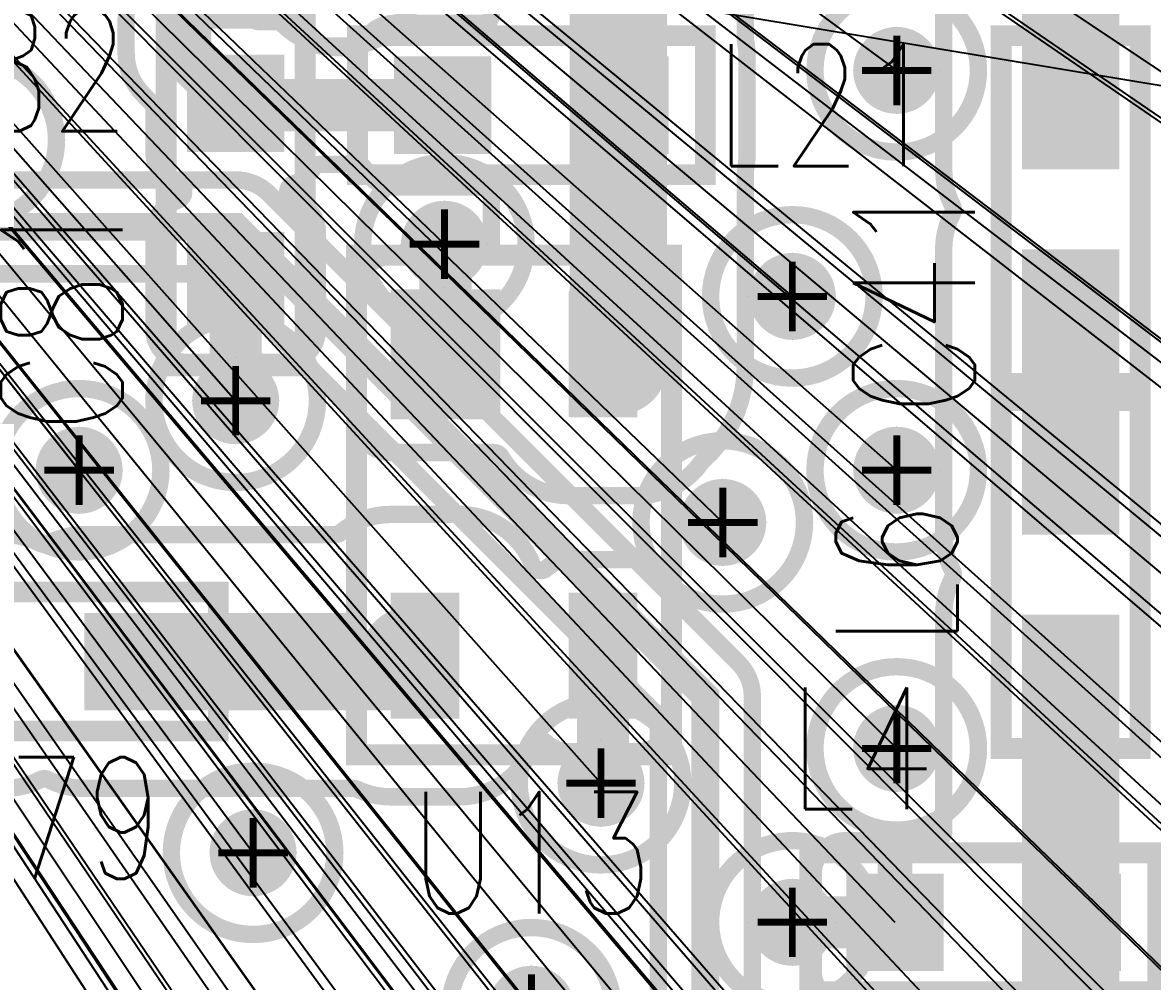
# Model space of a CAD drawing. Extents: x -1.33 to 3.2, y -3.63 to 2.02.
# Drawn here: x 0.8037 to 1.1285, y 0.823 to 1.0987 of the extents above; entities that cross this region are included whole.
import ezdxf
from ezdxf.enums import TextEntityAlignment as Align

# ---------------------------------------------------------------- set-up
doc = ezdxf.new("R2010")
doc.units = 0
for name, pattern in [('SIG_0', [2, 1, 1]), ('SIG_11', [2, 1, 1]), ('SIG_12', [2, 1, 1]), ('SIG_31', [2, 1, 1]), ('SIG_33', [2, 1, 1]), ('SIG_37', [2, 1, 1]), ('SIG_42', [2, 1, 1]), ('SIG_52', [2, 1, 1])]:
    doc.linetypes.add(name, pattern=pattern)
for name, color, linetype in [('DRIL_PLTE_THRU_01', 16, 'CONTINUOUS'), ('DRIL_PLTE_THRU_02', 106, 'CONTINUOUS'), ('DRIL_PLTE_THRU_03', 255, 'CONTINUOUS'), ('DRIL_PLTE_THRU_04', 176, 'CONTINUOUS'), ('DRIL_SYMBOL', 254, 'CONTINUOUS'), ('LINK_00', 254, 'CONTINUOUS'), ('PADS_BOT', 5, 'CONTINUOUS'), ('PADS_INNER', 1, 'CONTINUOUS'), ('PADS_TOP', 1, 'CONTINUOUS'), ('PART_NAME_123', 255, 'CONTINUOUS'), ('PART_TOP_2DLINE_123', 255, 'CONTINUOUS'), ('POUR_PADTHERM_01', 1, 'CONTINUOUS'), ('POUR_VIATHERM_01', 1, 'CONTINUOUS'), ('POUR_VIATHERM_02', 112, 'CONTINUOUS'), ('POUR_VIATHERM_04', 5, 'CONTINUOUS'), ('POUR_VOID_01', 1, 'CONTINUOUS'), ('POUR_VOID_03', 222, 'CONTINUOUS'), ('POUR_VOID_04', 5, 'CONTINUOUS'), ('TRACE_01', 1, 'CONTINUOUS'), ('TRACE_04', 5, 'CONTINUOUS'), ('VIAPTS', 34, 'CONTINUOUS')]:
    doc.layers.add(name, color=color, linetype=linetype)
doc.styles.add('W0$005', font='simplex', dxfattribs={"width": 0.75})

# ---------------------------------------------------------------- blocks, each defined once
blk = doc.blocks.new('POUR_VOID_730')
at = {"layer": 'POUR_VOID_01', "const_width": 0.005}
for points in [[(-15.90621, -17.08073, -0.199359), (-15.909, -17.074), (-15.909, -17.046, -0.414214), (-15.8995, -17.0365), (-15.874, -17.0365, 0.414214), (-15.8715, -17.034), (-15.8715, -16.9995), (-15.8715, -16.9715, -0.12007), (-15.86898, -16.96115, 0.243655), (-15.86898, -16.95885, -0.12007), (-15.8715, -16.9485), (-15.8715, -16.9345), (-15.8715, -16.8945), (-15.8715, -16.8665, -0.12007), (-15.86898, -16.85615, 0.243655), (-15.86898, -16.85385, -0.12007), (-15.8715, -16.8435), (-15.8715, -16.8295), (-15.8715, -16.801, 0.414214), (-15.874, -16.7985)], [(-15.9285, -16.7795), (-15.9285, -16.80603, 0.050124), (-15.92845, -16.80652, -0.050126), (-15.928, -16.811), (-15.928, -16.839, -0.050126), (-15.92845, -16.84348, 0.050124), (-15.9285, -16.84397), (-15.9285, -16.9, -0.214295), (-15.94076, -16.92729, 0.058291), (-15.94114, -16.92772, -0.24453), (-15.95957, -16.9373), (-15.97925, -16.9373, -0.266826), (-15.99869, -16.92613, 0.266828), (-16.00085, -16.92489), (-16.03043, -16.92489, -0.414214), (-16.03993, -16.91539), (-16.03993, -16.87799, -0.414214), (-16.03043, -16.86849), (-16.004, -16.86849, 0.414214), (-16.0015, -16.86599), (-16.0015, -16.851, 0.414214), (-16.004, -16.8485), (-16.0295, -16.8485, -0.280709), (-16.03794, -16.84335, 0.28071), (-16.04017, -16.842), (-16.05061, -16.842, 0.267945), (-16.05277, -16.84325, -0.191657), (-16.05829, -16.8476, 0.745359), (-16.05829, -16.8524, -0.331681), (-16.0515, -16.8615), (-16.0515, -16.8895, -0.414214), (-16.061, -16.899), (-16.089, -16.899, -0.414214), (-16.0985, -16.8895), (-16.0985, -16.8615, -0.331681), (-16.09171, -16.8524, 0.745359), (-16.09171, -16.8476, -0.331681), (-16.0985, -16.8385), (-16.0985, -16.82608, 0.198912), (-16.09923, -16.82431), (-16.10152, -16.82202, -0.198912), (-16.1065, -16.81), (-16.1065, -16.79967, 0.28071), (-16.10785, -16.79744, -0.203991)], [(-16.0697, -16.79652, 0.715524), (-16.06817, -16.801), (-16.061, -16.801, -0.29325), (-16.05236, -16.80654, 0.29325), (-16.05009, -16.808), (-16.04017, -16.808, 0.28071), (-16.03794, -16.80665, -0.280709), (-16.0295, -16.8015), (-16.004, -16.8015, 0.414214), (-16.0015, -16.799), (-16.0015, -16.7795)]]:
    blk.add_lwpolyline(points, format="xyb", dxfattribs=at)
blk = doc.blocks.new('POUR_VOID_729')
at = {"layer": 'POUR_VOID_01', "const_width": 0.005}
blk.add_lwpolyline([(-16.1415, -16.9485, -0.12007), (-16.13115, -16.95102, 0.243655), (-16.12885, -16.95102, -0.12007), (-16.1185, -16.9485), (-16.0905, -16.9485), (-16.04645, -16.9485, 0.175592), (-16.04485, -16.94792, -0.175591), (-16.03043, -16.9427), (-16.01075, -16.9427, -0.311873), (-15.9897, -16.95724, 0.530681), (-15.98567, -16.9582, -0.187738), (-15.97925, -16.9557), (-15.95957, -16.9557, -0.414214), (-15.95007, -16.9652), (-15.95007, -17.00142, -0.414214), (-15.95957, -17.01092), (-15.97925, -17.01092, -0.187738), (-15.98567, -17.00842, 0.530681), (-15.9897, -17.00938, -0.311873), (-16.01075, -17.02392), (-16.03043, -17.02392, -0.1113), (-16.04009, -17.02174, 0.111302), (-16.04116, -17.0215), (-16.1045, -17.0215), (-16.1185, -17.0215, -0.12007), (-16.12885, -17.01898, 0.243655), (-16.13115, -17.01898, -0.12007), (-16.1415, -17.0215)], format="xyb", dxfattribs=at)
blk = doc.blocks.new('POUR_OUTLINE_677')
for name in ['POUR_VOID_730', 'POUR_VOID_729']:
    blk.add_blockref(name, (0, 0))
blk = doc.blocks.new('POUR_VIATHERM_1071')
at = {"layer": 'POUR_VIATHERM_01'}
for points in [[(-15.885, -16.9975), (-15.885, -16.9975)], [(-15.8975, -17.01), (-15.8975, -17.01)], [(-15.8725, -17.01), (-15.8725, -17.01)], [(-15.885, -17.0225), (-15.885, -17.0225)]]:
    blk.add_lwpolyline(points, dxfattribs=at)
blk = doc.blocks.new('POUR_VIATHERM_1243')
at = {"layer": 'POUR_VIATHERM_01'}
for points in [[(-15.9825, -17.02), (-15.9825, -17.02)], [(-15.9575, -17.02), (-15.9575, -17.02)], [(-15.97, -17.0325), (-15.97, -17.0325)]]:
    blk.add_lwpolyline(points, dxfattribs=at)
blk = doc.blocks.new('POUR_VIATHERM_1244')
at = {"layer": 'POUR_VIATHERM_01'}
for points in [[(-16.015, -16.8525), (-16.015, -16.8525)], [(-16.0275, -16.865), (-16.0275, -16.865)], [(-16.0025, -16.865), (-16.0025, -16.865)]]:
    blk.add_lwpolyline(points, dxfattribs=at)
blk = doc.blocks.new('POUR_VIATHERM_1258')
at = {"layer": 'POUR_VIATHERM_01'}
for points in [[(-16.075, -16.8975), (-16.075, -16.8975)], [(-16.0875, -16.91), (-16.0875, -16.91)], [(-16.0625, -16.91), (-16.0625, -16.91)], [(-16.075, -16.9225), (-16.075, -16.9225)]]:
    blk.add_lwpolyline(points, dxfattribs=at)
blk = doc.blocks.new('POUR_VIATHERM_1269')
at = {"layer": 'POUR_VIATHERM_01'}
for points in [[(-15.885, -16.8025), (-15.885, -16.8025)], [(-15.8975, -16.815), (-15.8975, -16.815)], [(-15.8725, -16.815), (-15.8725, -16.815)], [(-15.885, -16.8275), (-15.885, -16.8275)]]:
    blk.add_lwpolyline(points, dxfattribs=at)
blk = doc.blocks.new('POUR_VIATHERM_1270')
at = {"layer": 'POUR_VIATHERM_01'}
for points in [[(-15.915, -16.8675), (-15.915, -16.8675)], [(-15.9275, -16.88), (-15.9275, -16.88)], [(-15.9025, -16.88), (-15.9025, -16.88)], [(-15.915, -16.8925), (-15.915, -16.8925)]]:
    blk.add_lwpolyline(points, dxfattribs=at)
blk = doc.blocks.new('POUR_VIATHERM_1271')
at = {"layer": 'POUR_VIATHERM_01'}
for points in [[(-15.885, -16.9175), (-15.885, -16.9175)], [(-15.8975, -16.93), (-15.8975, -16.93)], [(-15.8725, -16.93), (-15.8725, -16.93)], [(-15.885, -16.9425), (-15.885, -16.9425)]]:
    blk.add_lwpolyline(points, dxfattribs=at)
blk = doc.blocks.new('POUR_VIATHERM_1327')
at = {"layer": 'POUR_VIATHERM_01'}
for points in [[(-16.12, -16.9175), (-16.12, -16.9175)], [(-16.1325, -16.93), (-16.1325, -16.93)], [(-16.1075, -16.93), (-16.1075, -16.93)], [(-16.12, -16.9425), (-16.12, -16.9425)]]:
    blk.add_lwpolyline(points, dxfattribs=at)
blk = doc.blocks.new('POUR_VIATHERM_1329')
at = {"layer": 'POUR_VIATHERM_01'}
for points in [[(-16.07, -17.0275), (-16.07, -17.0275)], [(-16.0825, -17.04), (-16.0825, -17.04)], [(-16.0575, -17.04), (-16.0575, -17.04)], [(-16.07, -17.0525), (-16.07, -17.0525)]]:
    blk.add_lwpolyline(points, dxfattribs=at)
blk = doc.blocks.new('POUR_VIATHERM_1330')
at = {"layer": 'POUR_VIATHERM_01'}
for points in [[(-15.99, -17.0725), (-15.99, -17.0725)], [(-16.0025, -17.085), (-16.0025, -17.085)], [(-15.9775, -17.085), (-15.9775, -17.085)], [(-15.99, -17.0975), (-15.99, -17.0975)]]:
    blk.add_lwpolyline(points, dxfattribs=at)
blk = doc.blocks.new('POUR_VIATHERM_1336')
at = {"layer": 'POUR_VIATHERM_01'}
for points in [[(-15.935, -16.9325), (-15.935, -16.9325)], [(-15.9475, -16.945), (-15.9475, -16.945)], [(-15.9225, -16.945), (-15.9225, -16.945)], [(-15.935, -16.9575), (-15.935, -16.9575)]]:
    blk.add_lwpolyline(points, dxfattribs=at)
blk = doc.blocks.new('POUR_PADTHERM_1374')
at = {"layer": 'POUR_PADTHERM_01', "const_width": 0.005}
for points in [[(-15.888, -17.0365), (-15.888, -17.046, 1), (-15.883, -17.046), (-15.883, -17.0365, 1), (-15.888, -17.0365)], [(-15.909, -17.0625), (-15.8855, -17.0625, 1), (-15.8855, -17.0575), (-15.909, -17.0575, 1), (-15.909, -17.0625)]]:
    blk.add_lwpolyline(points, format="xyb", dxfattribs=at)
blk = doc.blocks.new('POUR_VIATHERM_1384')
at = {"layer": 'POUR_VIATHERM_01'}
for points in [[(-15.915, -17.0475), (-15.915, -17.0475)], [(-15.9275, -17.06), (-15.9275, -17.06)], [(-15.915, -17.0725), (-15.915, -17.0725)]]:
    blk.add_lwpolyline(points, dxfattribs=at)
blk = doc.blocks.new('POUR_HEADER_0')
for name in ['POUR_OUTLINE_677', 'POUR_VIATHERM_1269', 'POUR_VIATHERM_1244', 'POUR_VIATHERM_1270', 'POUR_VIATHERM_1258', 'POUR_VIATHERM_1327', 'POUR_VIATHERM_1271', 'POUR_VIATHERM_1336', 'POUR_VIATHERM_1071', 'POUR_VIATHERM_1243', 'POUR_VIATHERM_1329', 'POUR_PADTHERM_1374', 'POUR_VIATHERM_1384', 'POUR_VIATHERM_1330']:
    blk.add_blockref(name, (18, 18))
blk = doc.blocks.new('POUR_VOID_12')
at = {"layer": 'POUR_VOID_04', "const_width": 0.005}
for points in [[(-15.83, -17.2285, -0.198912), (-15.83955, -17.22455), (-15.86486, -17.19923, 0.198912), (-15.86663, -17.1985), (-15.915, -17.1985, -0.198912), (-15.92455, -17.19455), (-15.94955, -17.16955, -0.198912), (-15.9535, -17.16), (-15.9535, -17.00163, 0.198912), (-15.95423, -16.99986), (-16.07986, -16.87423, 0.198912), (-16.08163, -16.8735), (-16.22645, -16.8735, 0.218159)], [(-16.22645, -16.8465), (-16.075, -16.8465, -0.198912), (-16.06545, -16.85045), (-15.93045, -16.98545, -0.198912), (-15.9265, -16.995), (-15.9265, -17.15337, 0.198912), (-15.92577, -17.15514), (-15.91014, -17.17077, 0.198912), (-15.90837, -17.1715), (-15.86, -17.1715, -0.198912), (-15.85045, -17.17545), (-15.82514, -17.20077, 0.198912), (-15.82337, -17.2015), (-15.70855, -17.2015, 0.218159), (-15.70666, -17.20063, -2.690856), (-15.70666, -17.22937, 0.218159)]]:
    blk.add_lwpolyline(points, format="xyb", dxfattribs=at)
blk = doc.blocks.new('POUR_OUTLINE_4')
blk.add_blockref('POUR_VOID_12', (0, 0))
blk = doc.blocks.new('POUR_VIATHERM_356')
at = {"layer": 'POUR_VIATHERM_04'}
for points in [[(-15.885, -16.9975), (-15.885, -16.9975)], [(-15.8975, -17.01), (-15.8975, -17.01)], [(-15.8725, -17.01), (-15.8725, -17.01)], [(-15.885, -17.0225), (-15.885, -17.0225)]]:
    blk.add_lwpolyline(points, dxfattribs=at)
blk = doc.blocks.new('POUR_VIATHERM_530')
at = {"layer": 'POUR_VIATHERM_04'}
for points in [[(-15.97, -17.0075), (-15.97, -17.0075)], [(-15.9825, -17.02), (-15.9825, -17.02)], [(-15.9575, -17.02), (-15.9575, -17.02)], [(-15.97, -17.0325), (-15.97, -17.0325)]]:
    blk.add_lwpolyline(points, dxfattribs=at)
blk = doc.blocks.new('POUR_VIATHERM_531')
at = {"layer": 'POUR_VIATHERM_04'}
for points in [[(-16.015, -16.8525), (-16.015, -16.8525)], [(-16.0275, -16.865), (-16.0275, -16.865)], [(-16.0025, -16.865), (-16.0025, -16.865)], [(-16.015, -16.8775), (-16.015, -16.8775)]]:
    blk.add_lwpolyline(points, dxfattribs=at)
blk = doc.blocks.new('POUR_VIATHERM_545')
at = {"layer": 'POUR_VIATHERM_04'}
for points in [[(-16.075, -16.8975), (-16.075, -16.8975)], [(-16.0875, -16.91), (-16.0875, -16.91)], [(-16.0625, -16.91), (-16.0625, -16.91)], [(-16.075, -16.9225), (-16.075, -16.9225)]]:
    blk.add_lwpolyline(points, dxfattribs=at)
blk = doc.blocks.new('POUR_VIATHERM_556')
at = {"layer": 'POUR_VIATHERM_04'}
for points in [[(-15.885, -16.8025), (-15.885, -16.8025)], [(-15.8975, -16.815), (-15.8975, -16.815)], [(-15.8725, -16.815), (-15.8725, -16.815)], [(-15.885, -16.8275), (-15.885, -16.8275)]]:
    blk.add_lwpolyline(points, dxfattribs=at)
blk = doc.blocks.new('POUR_VIATHERM_557')
at = {"layer": 'POUR_VIATHERM_04'}
for points in [[(-15.915, -16.8675), (-15.915, -16.8675)], [(-15.9275, -16.88), (-15.9275, -16.88)], [(-15.9025, -16.88), (-15.9025, -16.88)], [(-15.915, -16.8925), (-15.915, -16.8925)]]:
    blk.add_lwpolyline(points, dxfattribs=at)
blk = doc.blocks.new('POUR_VIATHERM_558')
at = {"layer": 'POUR_VIATHERM_04'}
for points in [[(-15.885, -16.9175), (-15.885, -16.9175)], [(-15.8975, -16.93), (-15.8975, -16.93)], [(-15.8725, -16.93), (-15.8725, -16.93)], [(-15.885, -16.9425), (-15.885, -16.9425)]]:
    blk.add_lwpolyline(points, dxfattribs=at)
blk = doc.blocks.new('POUR_VIATHERM_614')
at = {"layer": 'POUR_VIATHERM_04'}
for points in [[(-16.12, -16.9175), (-16.12, -16.9175)], [(-16.1325, -16.93), (-16.1325, -16.93)], [(-16.1075, -16.93), (-16.1075, -16.93)], [(-16.12, -16.9425), (-16.12, -16.9425)]]:
    blk.add_lwpolyline(points, dxfattribs=at)
blk = doc.blocks.new('POUR_VIATHERM_616')
at = {"layer": 'POUR_VIATHERM_04'}
for points in [[(-16.07, -17.0275), (-16.07, -17.0275)], [(-16.0825, -17.04), (-16.0825, -17.04)], [(-16.0575, -17.04), (-16.0575, -17.04)], [(-16.07, -17.0525), (-16.07, -17.0525)]]:
    blk.add_lwpolyline(points, dxfattribs=at)
blk = doc.blocks.new('POUR_VIATHERM_617')
at = {"layer": 'POUR_VIATHERM_04'}
for points in [[(-15.99, -17.0725), (-15.99, -17.0725)], [(-16.0025, -17.085), (-16.0025, -17.085)], [(-15.9775, -17.085), (-15.9775, -17.085)], [(-15.99, -17.0975), (-15.99, -17.0975)]]:
    blk.add_lwpolyline(points, dxfattribs=at)
blk = doc.blocks.new('POUR_VIATHERM_623')
at = {"layer": 'POUR_VIATHERM_04'}
for points in [[(-15.935, -16.9325), (-15.935, -16.9325)], [(-15.9475, -16.945), (-15.9475, -16.945)], [(-15.9225, -16.945), (-15.9225, -16.945)], [(-15.935, -16.9575), (-15.935, -16.9575)]]:
    blk.add_lwpolyline(points, dxfattribs=at)
blk = doc.blocks.new('POUR_VIATHERM_669')
at = {"layer": 'POUR_VIATHERM_04'}
for points in [[(-15.915, -17.0475), (-15.915, -17.0475)], [(-15.9275, -17.06), (-15.9275, -17.06)], [(-15.9025, -17.06), (-15.9025, -17.06)], [(-15.915, -17.0725), (-15.915, -17.0725)]]:
    blk.add_lwpolyline(points, dxfattribs=at)
blk = doc.blocks.new('POUR_HEADER_1')
for name in ['POUR_OUTLINE_4', 'POUR_VIATHERM_556', 'POUR_VIATHERM_531', 'POUR_VIATHERM_557', 'POUR_VIATHERM_545', 'POUR_VIATHERM_614', 'POUR_VIATHERM_558', 'POUR_VIATHERM_623', 'POUR_VIATHERM_356', 'POUR_VIATHERM_530', 'POUR_VIATHERM_616', 'POUR_VIATHERM_669', 'POUR_VIATHERM_617']:
    blk.add_blockref(name, (18, 18))
blk = doc.blocks.new('POUR_VIATHERM_2297')
at = {"layer": 'POUR_VIATHERM_02'}
for points in [[(-15.885, -16.9975), (-15.885, -16.9975)], [(-15.8975, -17.01), (-15.8975, -17.01)], [(-15.8725, -17.01), (-15.8725, -17.01)], [(-15.885, -17.0225), (-15.885, -17.0225)]]:
    blk.add_lwpolyline(points, dxfattribs=at)
blk = doc.blocks.new('POUR_VIATHERM_2469')
at = {"layer": 'POUR_VIATHERM_02'}
for points in [[(-15.97, -17.0075), (-15.97, -17.0075)], [(-15.9825, -17.02), (-15.9825, -17.02)], [(-15.9575, -17.02), (-15.9575, -17.02)], [(-15.97, -17.0325), (-15.97, -17.0325)]]:
    blk.add_lwpolyline(points, dxfattribs=at)
blk = doc.blocks.new('POUR_VIATHERM_2470')
at = {"layer": 'POUR_VIATHERM_02'}
for points in [[(-16.015, -16.8525), (-16.015, -16.8525)], [(-16.0275, -16.865), (-16.0275, -16.865)], [(-16.0025, -16.865), (-16.0025, -16.865)], [(-16.015, -16.8775), (-16.015, -16.8775)]]:
    blk.add_lwpolyline(points, dxfattribs=at)
blk = doc.blocks.new('POUR_VIATHERM_2484')
at = {"layer": 'POUR_VIATHERM_02'}
for points in [[(-16.075, -16.8975), (-16.075, -16.8975)], [(-16.0875, -16.91), (-16.0875, -16.91)], [(-16.0625, -16.91), (-16.0625, -16.91)], [(-16.075, -16.9225), (-16.075, -16.9225)]]:
    blk.add_lwpolyline(points, dxfattribs=at)
blk = doc.blocks.new('POUR_VIATHERM_2495')
at = {"layer": 'POUR_VIATHERM_02'}
for points in [[(-15.885, -16.8025), (-15.885, -16.8025)], [(-15.8975, -16.815), (-15.8975, -16.815)], [(-15.8725, -16.815), (-15.8725, -16.815)], [(-15.885, -16.8275), (-15.885, -16.8275)]]:
    blk.add_lwpolyline(points, dxfattribs=at)
blk = doc.blocks.new('POUR_VIATHERM_2496')
at = {"layer": 'POUR_VIATHERM_02'}
for points in [[(-15.915, -16.8675), (-15.915, -16.8675)], [(-15.9275, -16.88), (-15.9275, -16.88)], [(-15.9025, -16.88), (-15.9025, -16.88)], [(-15.915, -16.8925), (-15.915, -16.8925)]]:
    blk.add_lwpolyline(points, dxfattribs=at)
blk = doc.blocks.new('POUR_VIATHERM_2497')
at = {"layer": 'POUR_VIATHERM_02'}
for points in [[(-15.885, -16.9175), (-15.885, -16.9175)], [(-15.8975, -16.93), (-15.8975, -16.93)], [(-15.8725, -16.93), (-15.8725, -16.93)], [(-15.885, -16.9425), (-15.885, -16.9425)]]:
    blk.add_lwpolyline(points, dxfattribs=at)
blk = doc.blocks.new('POUR_VIATHERM_2553')
at = {"layer": 'POUR_VIATHERM_02'}
for points in [[(-16.12, -16.9175), (-16.12, -16.9175)], [(-16.1325, -16.93), (-16.1325, -16.93)], [(-16.1075, -16.93), (-16.1075, -16.93)], [(-16.12, -16.9425), (-16.12, -16.9425)]]:
    blk.add_lwpolyline(points, dxfattribs=at)
blk = doc.blocks.new('POUR_VIATHERM_2555')
at = {"layer": 'POUR_VIATHERM_02'}
for points in [[(-16.07, -17.0275), (-16.07, -17.0275)], [(-16.0825, -17.04), (-16.0825, -17.04)], [(-16.0575, -17.04), (-16.0575, -17.04)], [(-16.07, -17.0525), (-16.07, -17.0525)]]:
    blk.add_lwpolyline(points, dxfattribs=at)
blk = doc.blocks.new('POUR_VIATHERM_2556')
at = {"layer": 'POUR_VIATHERM_02'}
for points in [[(-15.99, -17.0725), (-15.99, -17.0725)], [(-16.0025, -17.085), (-16.0025, -17.085)], [(-15.9775, -17.085), (-15.9775, -17.085)], [(-15.99, -17.0975), (-15.99, -17.0975)]]:
    blk.add_lwpolyline(points, dxfattribs=at)
blk = doc.blocks.new('POUR_VIATHERM_2562')
at = {"layer": 'POUR_VIATHERM_02'}
for points in [[(-15.935, -16.9325), (-15.935, -16.9325)], [(-15.9475, -16.945), (-15.9475, -16.945)], [(-15.9225, -16.945), (-15.9225, -16.945)], [(-15.935, -16.9575), (-15.935, -16.9575)]]:
    blk.add_lwpolyline(points, dxfattribs=at)
blk = doc.blocks.new('POUR_VIATHERM_2607')
at = {"layer": 'POUR_VIATHERM_02'}
for points in [[(-15.915, -17.0475), (-15.915, -17.0475)], [(-15.9275, -17.06), (-15.9275, -17.06)], [(-15.9025, -17.06), (-15.9025, -17.06)], [(-15.915, -17.0725), (-15.915, -17.0725)]]:
    blk.add_lwpolyline(points, dxfattribs=at)
blk = doc.blocks.new('POUR_HEADER_2')
for name in ['POUR_VIATHERM_2495', 'POUR_VIATHERM_2470', 'POUR_VIATHERM_2496', 'POUR_VIATHERM_2484', 'POUR_VIATHERM_2553', 'POUR_VIATHERM_2497', 'POUR_VIATHERM_2562', 'POUR_VIATHERM_2297', 'POUR_VIATHERM_2469', 'POUR_VIATHERM_2555', 'POUR_VIATHERM_2607', 'POUR_VIATHERM_2556']:
    blk.add_blockref(name, (18, 18))
blk = doc.blocks.new('POUR_VOID_1530')
at = {"layer": 'POUR_VOID_03', "const_width": 0.005}
blk.add_lwpolyline([(-16.1735, -16.835, 1), (-16.1265, -16.835, 1)], format="xyb", close=True, dxfattribs=at)
blk = doc.blocks.new('POUR_VOID_1514')
at = {"layer": 'POUR_VOID_03', "const_width": 0.005}
blk.add_lwpolyline([(-16.0685, -16.785, 1), (-16.0215, -16.785, 1)], format="xyb", close=True, dxfattribs=at)
blk = doc.blocks.new('POUR_VOID_1513')
at = {"layer": 'POUR_VOID_03', "const_width": 0.005}
blk.add_lwpolyline([(-16.0985, -16.91, 1), (-16.0515, -16.91, 1)], format="xyb", close=True, dxfattribs=at)
blk = doc.blocks.new('POUR_VOID_1512')
at = {"layer": 'POUR_VOID_03', "const_width": 0.005}
blk.add_lwpolyline([(-16.1435, -16.93, 1), (-16.0965, -16.93, 1)], format="xyb", close=True, dxfattribs=at)
blk = doc.blocks.new('POUR_VOID_1501')
at = {"layer": 'POUR_VOID_03', "const_width": 0.005}
blk.add_lwpolyline([(-16.0935, -17.04, 1), (-16.0465, -17.04, 1)], format="xyb", close=True, dxfattribs=at)
blk = doc.blocks.new('POUR_VOID_1499')
at = {"layer": 'POUR_VOID_03', "const_width": 0.005}
blk.add_lwpolyline([(-16.0385, -16.865, 1), (-15.9915, -16.865, 1)], format="xyb", close=True, dxfattribs=at)
blk = doc.blocks.new('POUR_VOID_1485')
at = {"layer": 'POUR_VOID_03', "const_width": 0.005}
blk.add_lwpolyline([(-15.9085, -16.815, 1), (-15.8615, -16.815, 1)], format="xyb", close=True, dxfattribs=at)
blk = doc.blocks.new('POUR_VOID_1484')
at = {"layer": 'POUR_VOID_03', "const_width": 0.005}
blk.add_lwpolyline([(-15.9385, -16.88, 1), (-15.8915, -16.88, 1)], format="xyb", close=True, dxfattribs=at)
blk = doc.blocks.new('POUR_VOID_1483')
at = {"layer": 'POUR_VOID_03', "const_width": 0.005}
blk.add_lwpolyline([(-15.9585, -16.945, 1), (-15.9115, -16.945, 1)], format="xyb", close=True, dxfattribs=at)
blk = doc.blocks.new('POUR_VOID_1482')
at = {"layer": 'POUR_VOID_03', "const_width": 0.005}
blk.add_lwpolyline([(-15.9935, -17.02, 1), (-15.9465, -17.02, 1)], format="xyb", close=True, dxfattribs=at)
blk = doc.blocks.new('POUR_VOID_1481')
at = {"layer": 'POUR_VOID_03', "const_width": 0.005}
blk.add_lwpolyline([(-16.0135, -17.085, 1), (-15.9665, -17.085, 1)], format="xyb", close=True, dxfattribs=at)
blk = doc.blocks.new('POUR_VOID_1480')
at = {"layer": 'POUR_VOID_03', "const_width": 0.005}
blk.add_lwpolyline([(-15.9085, -16.93, 1), (-15.8615, -16.93, 1)], format="xyb", close=True, dxfattribs=at)
blk = doc.blocks.new('POUR_VOID_1479')
at = {"layer": 'POUR_VOID_03', "const_width": 0.005}
blk.add_lwpolyline([(-15.9085, -17.01, 1), (-15.8615, -17.01, 1)], format="xyb", close=True, dxfattribs=at)
blk = doc.blocks.new('POUR_VOID_1478')
at = {"layer": 'POUR_VOID_03', "const_width": 0.005}
blk.add_lwpolyline([(-15.92178, -17.0825, -6.781646), (-15.90822, -17.0825, -6.781646)], format="xyb", close=True, dxfattribs=at)
blk = doc.blocks.new('POUR_OUTLINE_1392')
for name in ['POUR_VOID_1514', 'POUR_VOID_1485', 'POUR_VOID_1530', 'POUR_VOID_1499', 'POUR_VOID_1484', 'POUR_VOID_1513', 'POUR_VOID_1512', 'POUR_VOID_1480', 'POUR_VOID_1483', 'POUR_VOID_1479', 'POUR_VOID_1482', 'POUR_VOID_1501', 'POUR_VOID_1478', 'POUR_VOID_1481']:
    blk.add_blockref(name, (0, 0))
blk = doc.blocks.new('POUR_HEADER_3')
blk.add_blockref('POUR_OUTLINE_1392', (18, 15.915))
blk = doc.blocks.new('SMOOTH_0$006')
at = {"const_width": 0.003}
blk.add_lwpolyline([(-0.0015, 0, 1), (0.0015, 0, 1)], format="xyb", close=True, dxfattribs=at)
blk = doc.blocks.new('PART_BODY_TOP_24')
at = {"layer": 'PART_TOP_2DLINE_123', "const_width": 0.006}
blk.add_lwpolyline([(-0.05, -0.02), (0.05, -0.02), (0.05, 0.02), (-0.05, 0.02)], close=True, dxfattribs=at)
at = {"layer": 'PART_TOP_2DLINE_123'}
for p in [(-0.05, 0.02), (0.05, 0.02), (-0.05, -0.02), (0.05, -0.02)]:
    blk.add_blockref('SMOOTH_0$006', p, dxfattribs=at)
blk = doc.blocks.new('DRIL_HOLE_0')
blk.add_lwpolyline([(0, 0, 1), (0, 0, 1)], format="xyb", close=True)
blk = doc.blocks.new('PAD_10')
blk.add_lwpolyline([(0, 0, 1), (0, 0, 1)], format="xyb", close=True)
blk = doc.blocks.new('PAD_12')
at = {"const_width": 0.028}
blk.add_lwpolyline([(-0.014, 0), (0.014, 0)], dxfattribs=at)
blk = doc.blocks.new('STK_TOP_8')
at = {"layer": 'DRIL_PLTE_THRU_01'}
blk.add_blockref('DRIL_HOLE_0', (0, 0), dxfattribs=at)
at = {"layer": 'DRIL_PLTE_THRU_02'}
blk.add_blockref('DRIL_HOLE_0', (0, 0), dxfattribs=at)
at = {"layer": 'DRIL_PLTE_THRU_03'}
blk.add_blockref('DRIL_HOLE_0', (0, 0), dxfattribs=at)
at = {"layer": 'DRIL_PLTE_THRU_04'}
blk.add_blockref('DRIL_HOLE_0', (0, 0), dxfattribs=at)
at = {"layer": 'PADS_BOT'}
blk.add_blockref('PAD_10', (0, 0), dxfattribs=at)
at = {"layer": 'PADS_INNER'}
blk.add_blockref('PAD_10', (0, 0), dxfattribs=at)
at = {"layer": 'PADS_TOP'}
blk.add_blockref('PAD_12', (0, 0), dxfattribs=at)
blk = doc.blocks.new('SYM_TOP_6')
for name, p in [('PART_BODY_TOP_24', (0, 0)), ('STK_TOP_8', (-0.0255, 0)), ('STK_TOP_8', (0.0255, 0))]:
    blk.add_blockref(name, p)
blk = doc.blocks.new('PART_TOP_41')
blk.add_blockref('SYM_TOP_6', (0, 0))
at = {"layer": 'PART_NAME_123', "style": 'W0$005', "width": 0.75}
blk.add_text('C41', height=0.035, dxfattribs=at).set_placement((-0.025, 0.045), align=Align.MIDDLE_CENTER)
blk = doc.blocks.new('PART_TOP_82')
blk.add_blockref('SYM_TOP_6', (0, 0))
at = {"layer": 'PART_NAME_123', "style": 'W0$005', "width": 0.75}
blk.add_text('C79', height=0.035, rotation=-180, dxfattribs=at).set_placement((0, 0.045), align=Align.MIDDLE_CENTER)
blk = doc.blocks.new('PART_TOP_85')
blk.add_blockref('SYM_TOP_6', (0, 0))
at = {"layer": 'PART_NAME_123', "style": 'W0$005', "width": 0.75}
blk.add_text('C81', height=0.035, rotation=-180, dxfattribs=at).set_placement((0.035, -0.05), align=Align.MIDDLE_CENTER)
blk = doc.blocks.new('PART_TOP_86')
blk.add_blockref('SYM_TOP_6', (0, 0))
at = {"layer": 'PART_NAME_123', "style": 'W0$005', "width": 0.75}
blk.add_text('C82', height=0.035, rotation=-180, dxfattribs=at).set_placement((0.025, 0.04), align=Align.MIDDLE_CENTER)
blk = doc.blocks.new('PART_TOP_102')
blk.add_blockref('SYM_TOP_6', (0, 0))
at = {"layer": 'PART_NAME_123', "style": 'W0$005', "width": 0.75}
blk.add_text('L21', height=0.035, dxfattribs=at).set_placement((0.085, 0), align=Align.MIDDLE_CENTER)
blk = doc.blocks.new('PART_TOP_104')
blk.add_blockref('SYM_TOP_6', (0, 0))
at = {"layer": 'PART_NAME_123', "style": 'W0$005', "width": 0.75}
blk.add_text('L4', height=0.035, dxfattribs=at).set_placement((-0.035, 0.05), align=Align.MIDDLE_CENTER)
blk = doc.blocks.new('PART_TOP_106')
blk.add_blockref('SYM_TOP_6', (0, 0))
at = {"layer": 'PART_NAME_123', "style": 'W0$005', "width": 0.75}
blk.add_text('L6', height=0.035, rotation=-180, dxfattribs=at).set_placement((0, -0.05), align=Align.MIDDLE_CENTER)
blk = doc.blocks.new('PART_BODY_TOP_35')
at = {"layer": 'PART_TOP_2DLINE_123', "const_width": 0.006}
blk.add_lwpolyline([(-0.04528, 0.07185), (0.04528, 0.07185), (0.04528, -0.07185), (-0.04528, -0.07185)], close=True, dxfattribs=at)
at = {"layer": 'PART_TOP_2DLINE_123'}
for p in [(-0.04528, 0.07185), (0.04528, 0.07185), (-0.04528, -0.07185), (0.04528, -0.07185)]:
    blk.add_blockref('SMOOTH_0$006', p, dxfattribs=at)
blk = doc.blocks.new('PAD_37')
at = {"const_width": 0.01969}
blk.add_lwpolyline([(-0.01811, 0), (0.01811, 0)], dxfattribs=at)
blk = doc.blocks.new('STK_TOP_26')
at = {"layer": 'DRIL_PLTE_THRU_01'}
blk.add_blockref('DRIL_HOLE_0', (0, 0), dxfattribs=at)
at = {"layer": 'DRIL_PLTE_THRU_02'}
blk.add_blockref('DRIL_HOLE_0', (0, 0), dxfattribs=at)
at = {"layer": 'DRIL_PLTE_THRU_03'}
blk.add_blockref('DRIL_HOLE_0', (0, 0), dxfattribs=at)
at = {"layer": 'DRIL_PLTE_THRU_04'}
blk.add_blockref('DRIL_HOLE_0', (0, 0), dxfattribs=at)
at = {"layer": 'PADS_BOT'}
blk.add_blockref('PAD_10', (0, 0), dxfattribs=at)
at = {"layer": 'PADS_INNER'}
blk.add_blockref('PAD_10', (0, 0), dxfattribs=at)
at = {"layer": 'PADS_TOP', "rotation": 90}
blk.add_blockref('PAD_37', (0, 0), dxfattribs=at)
blk = doc.blocks.new('PAD_39')
at = {"const_width": 0.0315}
blk.add_lwpolyline([(-0.0187, 0), (0.0187, 0)], dxfattribs=at)
blk = doc.blocks.new('STK_TOP_27')
at = {"layer": 'DRIL_PLTE_THRU_01'}
blk.add_blockref('DRIL_HOLE_0', (0, 0), dxfattribs=at)
at = {"layer": 'DRIL_PLTE_THRU_02'}
blk.add_blockref('DRIL_HOLE_0', (0, 0), dxfattribs=at)
at = {"layer": 'DRIL_PLTE_THRU_03'}
blk.add_blockref('DRIL_HOLE_0', (0, 0), dxfattribs=at)
at = {"layer": 'DRIL_PLTE_THRU_04'}
blk.add_blockref('DRIL_HOLE_0', (0, 0), dxfattribs=at)
at = {"layer": 'PADS_BOT'}
blk.add_blockref('PAD_10', (0, 0), dxfattribs=at)
at = {"layer": 'PADS_INNER'}
blk.add_blockref('PAD_10', (0, 0), dxfattribs=at)
at = {"layer": 'PADS_TOP', "rotation": 90}
blk.add_blockref('PAD_39', (0, 0), dxfattribs=at)
blk = doc.blocks.new('SYM_TOP_17')
for name, p in [('PART_BODY_TOP_35', (0, 0)), ('STK_TOP_26', (-0.02559, 0.04331)), ('STK_TOP_26', (0.02559, 0.04331)), ('STK_TOP_27', (0.01969, -0.04331)), ('STK_TOP_26', (-0.02559, -0.04331))]:
    blk.add_blockref(name, p)
blk = doc.blocks.new('PART_TOP_138')
blk.add_blockref('SYM_TOP_17', (0, 0))
at = {"layer": 'PART_NAME_123', "style": 'W0$005', "width": 0.75}
blk.add_text('U13', height=0.035, rotation=-180, dxfattribs=at).set_placement((-0.005, 0.1), align=Align.MIDDLE_CENTER)
blk = doc.blocks.new('SMOOTH_0$015')
at = {"const_width": 0.0075}
blk.add_lwpolyline([(-0.00375, 0, 1), (0.00375, 0, 1)], format="xyb", close=True, dxfattribs=at)
blk = doc.blocks.new('SMOOTH_0$028')
at = {"const_width": 0.014}
blk.add_lwpolyline([(-0.007, 0, 1), (0.007, 0, 1)], format="xyb", close=True, dxfattribs=at)
blk = doc.blocks.new('SMOOTH_0$008')
at = {"const_width": 0.004}
blk.add_lwpolyline([(-0.002, 0, 1), (0.002, 0, 1)], format="xyb", close=True, dxfattribs=at)
blk = doc.blocks.new('DRIL_SYMBOL_0$012')
at = {"layer": 'DRIL_SYMBOL', "const_width": 0.002}
for points in [[(0, -0.01), (0, 0.01)], [(-0.01, 0), (0.01, 0)]]:
    blk.add_lwpolyline(points, dxfattribs=at)
blk = doc.blocks.new('DRIL_HOLE_0$012')
at = {"const_width": 0.006}
blk.add_lwpolyline([(-0.003, 0, 1), (0.003, 0, 1)], format="xyb", close=True, dxfattribs=at)
blk.add_blockref('DRIL_SYMBOL_0$012', (0, 0))
blk = doc.blocks.new('PAD_66')
at = {"const_width": 0.0125}
blk.add_lwpolyline([(0, -0.00625, 1), (0, 0.00625, 1)], format="xyb", close=True, dxfattribs=at)
blk = doc.blocks.new('STK_TOP_3')
at = {"layer": 'DRIL_PLTE_THRU_01'}
blk.add_blockref('DRIL_HOLE_0$012', (0, 0), dxfattribs=at)
at = {"layer": 'DRIL_PLTE_THRU_02'}
blk.add_blockref('DRIL_HOLE_0$012', (0, 0), dxfattribs=at)
at = {"layer": 'DRIL_PLTE_THRU_03'}
blk.add_blockref('DRIL_HOLE_0$012', (0, 0), dxfattribs=at)
at = {"layer": 'DRIL_PLTE_THRU_04'}
blk.add_blockref('DRIL_HOLE_0$012', (0, 0), dxfattribs=at)
at = {"layer": 'PADS_BOT'}
blk.add_blockref('PAD_66', (0, 0), dxfattribs=at)
at = {"layer": 'PADS_INNER'}
blk.add_blockref('PAD_66', (0, 0), dxfattribs=at)
at = {"layer": 'PADS_TOP'}
blk.add_blockref('PAD_66', (0, 0), dxfattribs=at)
blk = doc.blocks.new('SYM_TOP_1')
blk.add_blockref('STK_TOP_3', (0, 0))

msp = doc.modelspace()

# ---------------------------------------------------------------- linework, layer by layer
at = {"layer": 'LINK_00', "linetype": 'SIG_0'}
for p, q in [((0.28, 1.655), (1.16, 0.395)), ((0.28, 1.655), (1.155, 0.515)), ((0.28, 1.655), (1.16, 0.615)), ((0.28, 1.655), (1.045, 0.75)), ((0.28, 1.655), (1.055, 0.89)), ((0.28, 1.655), (1.21, 0.49)), ((0.28, 1.655), (1.525, 0.08)), ((0.28, 1.655), (1.475, 0.03)), ((0.28, 1.655), (1.465, -0.02)), ((0.28, 1.655), (1.41, -0.065)), ((0.28, 1.655), (1.56, 0.775)), ((0.28, 1.655), (1.56, 0.68)), ((0.28, 1.655), (1.56, 0.58)), ((0.28, 1.655), (1.56, 0.48)), ((0.28, 1.655), (1.49, 0.825)), ((0.28, 1.655), (1.49, 0.725)), ((0.28, 1.655), (1.41, 0.72)), ((0.28, 1.655), (1.37, 0.645)), ((0.28, 1.655), (1.385, 0.58)), ((0.28, 1.655), (1.395, 0.505)), ((0.28, 1.655), (1.475, 0.635)), ((0.28, 1.655), (1.47, 0.555)), ((0.28, 1.655), (1.56, 0.375)), ((0.28, 1.655), (1.46, 0.37)), ((0.28, 1.655), (1.37, 0.375)), ((0.28, 1.655), (1.285, 0.38)), ((0.28, 1.655), (1.26, 0.315)), ((0.28, 1.655), (1.2, 0.325)), ((0.28, 1.655), (1.46, 0.275)), ((0.28, 1.655), (1.48, 0.45)), ((0.28, 1.655), (1.56, 0.265)), ((0.28, 1.655), (1.215, 0.215)), ((0.28, 1.655), (1.34, 0.265)), ((0.28, 1.655), (1.4, 0.2)), ((0.28, 1.655), (1.435, 0.12)), ((0.28, 1.655), (1.35, 0.075)), ((0.28, 1.655), (1.295, 0.16)), ((0.28, 1.655), (1.22, 0.94)), ((0.28, 1.655), (0.97, 0.88)), ((0.28, 1.655), (0.925, 1.035)), ((0.28, 1.655), (1.07, 0.685)), ((0.28, 1.655), (1.165, 0.71)), ((0.28, 1.655), (1.345, 0.7)), ((0.28, 1.655), (0.865, 0.99)), ((0.28, 1.655), (1.055, 1.085)), ((0.28, 1.655), (1.025, 1.02)), ((0.28, 1.655), (1.055, 0.97)), ((0.28, 1.655), (0.99, 0.715)), ((0.28, 1.655), (0.895, 0.735)), ((0.28, 1.655), (0.845, 0.795)), ((0.28, 1.655), (1.055, 0.56)), ((0.28, 1.655), (1.055, 0.48)), ((0.28, 1.655), (0.95, 0.64)), ((0.28, 1.655), (1.05, 0.635)), ((0.28, 1.655), (0.82, 0.97)), ((0.28, 1.655), (0.87, 0.86)), ((0.28, 1.655), (0.95, 0.815)), ((0.28, 1.655), (1.25, 0.78)), ((0.28, 1.655), (1.155, 0.78)), ((0.28, 1.655), (1.355, 0.77)), ((0.28, 1.655), (1.235, 0.725)), ((0.28, 1.655), (1.25, 0.65)), ((0.28, 1.655), (1.005, 0.955)), ((0.28, 1.655), (1.155, 0.975)), ((0.28, 1.655), (1.16, 0.9)), ((0.28, 1.655), (1.21, 0.535)), ((0.28, 1.655), (1.21, 0.585)), ((0.28, 1.655), (1.205, 1.035)), ((0.28, 1.655), (1.025, 0.795)), ((0.28, 1.655), (1.0545, 0.84)), ((0.535, 1.18), (1.405, 1.035))]:
    msp.add_line(p, q, dxfattribs=at)
at = {"layer": 'TRACE_01', "linetype": 'SIG_12', "const_width": 0.028}
for points in [[(1.105, 1.0705), (1.105, 1.36)], [(1.105, 1.0705), (1.105, 1.21), (1.1055, 1.21)], [(1.105, 1.0705), (1.105, 1.125), (1.1055, 1.125)]]:
    msp.add_lwpolyline(points, dxfattribs=at)
at = {"layer": 'TRACE_01', "linetype": 'SIG_33'}
for points, const_width in [([(0.975, 1), (0.975, 1.1345)], 0.028), ([(0.9755, 1.075), (0.975, 1.075), (0.975, 1.1345)], 0.028), ([(0.975, 1), (0.97059, 1), (0.97059, 1.00331)], 0.015)]:
    msp.add_lwpolyline(points, dxfattribs=dict(at, const_width=const_width))
at = {"layer": 'TRACE_01', "linetype": 'SIG_52', "const_width": 0.015}
for points in [[(0.865, 1.0755), (0.8505, 1.09), (0.8505, 1.125)], [(0.9245, 1.075), (0.8655, 1.075), (0.865, 1.0755)]]:
    msp.add_lwpolyline(points, dxfattribs=at)
at = {"layer": 'TRACE_01', "linetype": 'SIG_0', "const_width": 0.015}
for points in [[(0.92531, 1.00331), (0.92531, 1.035), (0.925, 1.035)], [(0.865, 0.99), (0.865, 1.0245)], [(0.97, 0.88), (0.97059, 0.88059), (0.97059, 0.91669)], [(1.025, 0.84), (1.0545, 0.84)]]:
    msp.add_lwpolyline(points, dxfattribs=at)
at = {"layer": 'TRACE_01', "linetype": 'SIG_11', "const_width": 0.028}
msp.add_lwpolyline([(1.105, 0.9655), (1.105, 1.0195)], dxfattribs=at)
at = {"layer": 'TRACE_01', "linetype": 'SIG_31'}
for points, const_width in [([(0.8355, 0.915), (0.915, 0.915), (0.915, 0.91669)], 0.028), ([(0.915, 0.91669), (0.91941, 0.91669)], 0.015)]:
    msp.add_lwpolyline(points, dxfattribs=dict(at, const_width=const_width))
at = {"layer": 'TRACE_01', "linetype": 'SIG_42', "const_width": 0.028}
for points in [[(1.105, 0.84), (1.105, 0.9145)], [(1.105, 0.795), (1.105, 0.84)], [(1.105, 0.84), (1.1055, 0.84)]]:
    msp.add_lwpolyline(points, dxfattribs=at)
at = {"layer": 'TRACE_04', "linetype": 'SIG_37', "const_width": 0.008}
msp.add_lwpolyline([(0.695, 1.04), (0.865, 1.04), (1, 0.905), (1, 0.74), (1.025, 0.715), (1.08, 0.715), (1.11, 0.685), (1.25, 0.685)], dxfattribs=at)

# ---------------------------------------------------------------- block references
at = {"linetype": 'SIG_0'}
for name in ['POUR_HEADER_0', 'POUR_HEADER_1', 'POUR_HEADER_2']:
    msp.add_blockref(name, (-1.06, -0.1), dxfattribs=at)
at = {"linetype": 'SIG_52'}
msp.add_blockref('POUR_HEADER_3', (-1.06, 1.985), dxfattribs=at)
for name, p, rotation in [('PART_TOP_86', (0.825, 1.125), 180), ('PART_TOP_85', (0.865, 1.05), 270), ('PART_TOP_41', (1.105, 1.045), 90), ('PART_TOP_138', (0.945, 0.96), 180), ('PART_TOP_106', (1.105, 0.94), 270), ('PART_TOP_82', (0.81, 0.915), 180)]:
    msp.add_blockref(name, p, dxfattribs=dict(rotation=rotation))
for name, p in [('PART_TOP_102', (0.95, 1.075)), ('PART_TOP_104', (1.08, 0.84))]:
    msp.add_blockref(name, p)
at = {"layer": 'TRACE_01'}
for name, p in [('SMOOTH_0$015', (0.8505, 1.09)), ('SMOOTH_0$028', (0.975, 1.075)), ('SMOOTH_0$028', (0.9755, 1.075)), ('SMOOTH_0$015', (0.865, 1.0755)), ('SMOOTH_0$015', (0.865, 1.0755)), ('SMOOTH_0$015', (0.8655, 1.075)), ('SMOOTH_0$015', (0.9245, 1.075)), ('SMOOTH_0$028', (1.105, 1.0705)), ('SMOOTH_0$028', (1.105, 1.0705)), ('SMOOTH_0$028', (1.105, 1.0705)), ('SMOOTH_0$015', (0.925, 1.035)), ('SMOOTH_0$015', (0.92531, 1.035)), ('SMOOTH_0$028', (1.105, 1.0195)), ('SMOOTH_0$015', (0.865, 1.0245)), ('SMOOTH_0$028', (0.975, 1)), ('SMOOTH_0$015', (0.92531, 1.00331)), ('SMOOTH_0$015', (0.97059, 1.00331)), ('SMOOTH_0$015', (0.97059, 1)), ('SMOOTH_0$015', (0.975, 1)), ('SMOOTH_0$015', (0.865, 0.99)), ('SMOOTH_0$028', (1.105, 0.9655)), ('SMOOTH_0$028', (0.8355, 0.915)), ('SMOOTH_0$028', (0.915, 0.91669)), ('SMOOTH_0$028', (0.915, 0.915)), ('SMOOTH_0$028', (1.105, 0.9145)), ('SMOOTH_0$015', (0.915, 0.91669)), ('SMOOTH_0$015', (0.91941, 0.91669)), ('SMOOTH_0$015', (0.97059, 0.91669)), ('SMOOTH_0$015', (0.97, 0.88)), ('SMOOTH_0$015', (0.97059, 0.88059)), ('SMOOTH_0$028', (1.105, 0.84)), ('SMOOTH_0$028', (1.105, 0.84)), ('SMOOTH_0$028', (1.105, 0.84)), ('SMOOTH_0$028', (1.1055, 0.84)), ('SMOOTH_0$015', (1.025, 0.84)), ('SMOOTH_0$015', (1.0545, 0.84))]:
    msp.add_blockref(name, p, dxfattribs=at)
at = {"layer": 'TRACE_04'}
for p in [(0.865, 1.04), (1, 0.905)]:
    msp.add_blockref('SMOOTH_0$008', p, dxfattribs=at)
at = {"layer": 'VIAPTS', "linetype": 'SIG_0'}
for p in [(1.055, 1.085), (0.925, 1.035), (1.025, 1.02), (0.865, 0.99), (0.82, 0.97), (1.055, 0.97), (1.005, 0.955), (1.055, 0.89), (0.97, 0.88), (0.87, 0.86), (1.025, 0.84), (0.95, 0.815)]:
    msp.add_blockref('SYM_TOP_1', p, dxfattribs=at)

doc.saveas('drawing.dxf')
